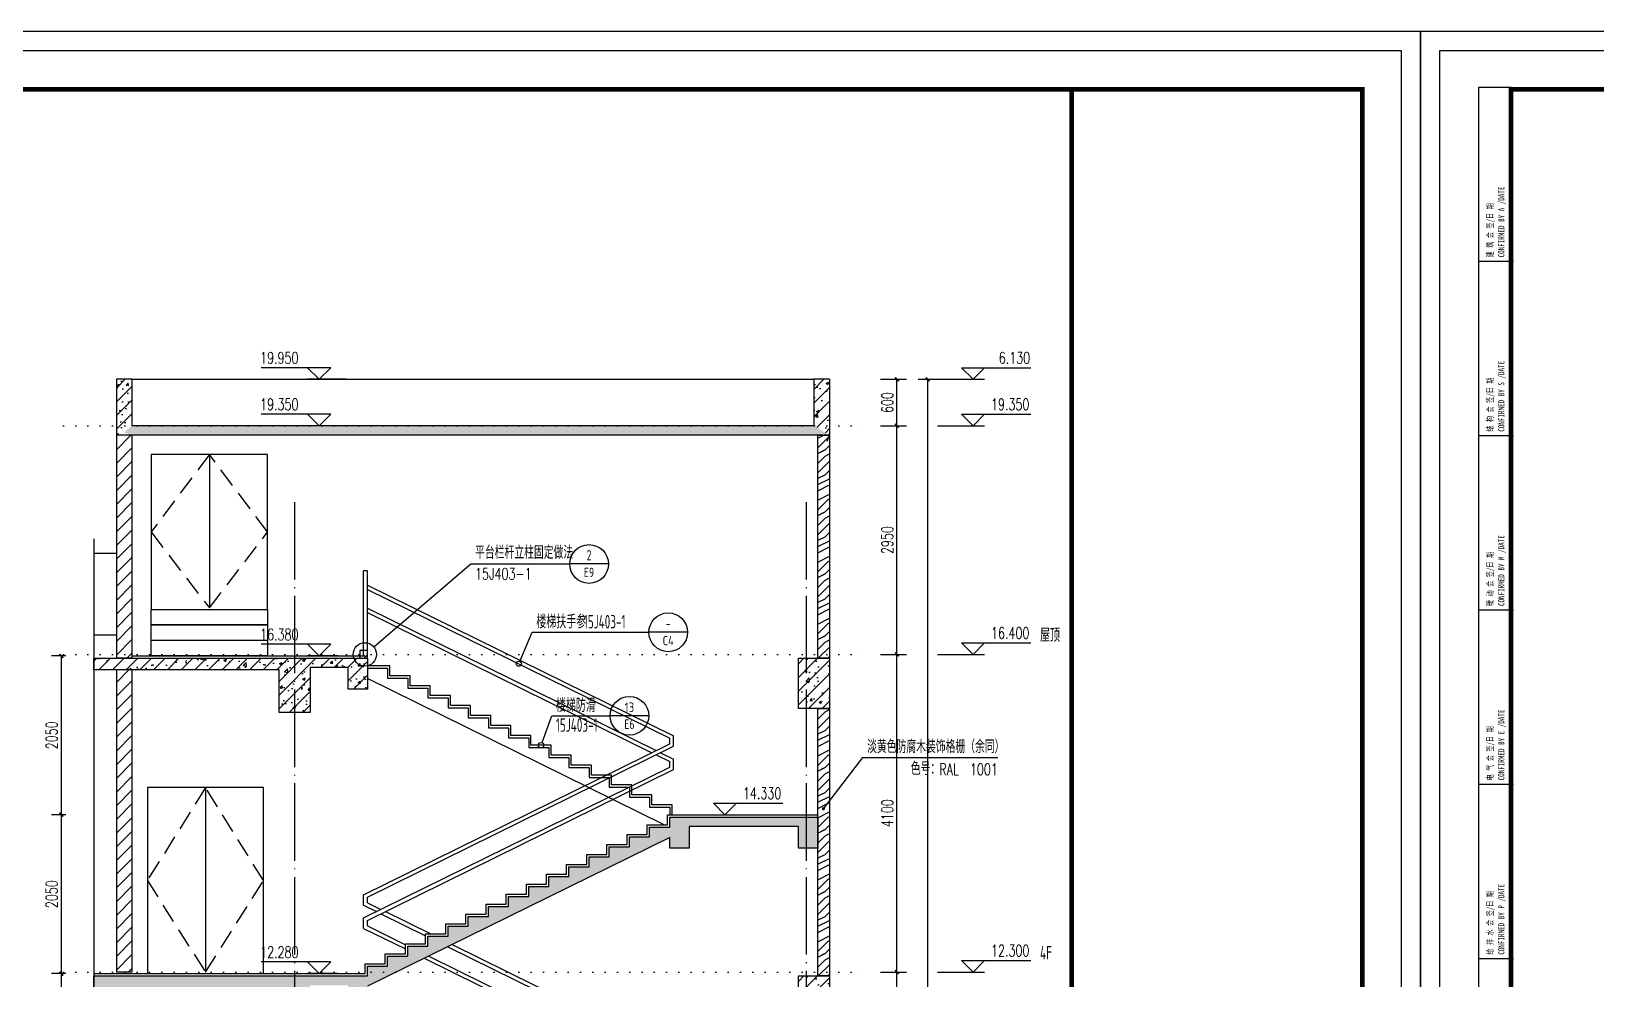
# Model space of a CAD drawing. Header units: millimetres. Extents: x -1048436 to -185795, y -983427 to 400387.
# Drawn here: x -469192 to -449007, y -670878 to -658650 of the extents above; entities that cross this region are included whole.
import ezdxf
from ezdxf.enums import TextEntityAlignment as Align

# ---------------------------------------------------------------- set-up
doc = ezdxf.new("R2010")
doc.units = ezdxf.units.MM
doc.header["$LTSCALE"] = 500
for name, pattern in [('( Dashed )', [0.75, 0.5, -0.25]), ('A-FP_05$0$pln_L5$0$Col_L4$0$PHANTOM', [63.5, 31.75, -6.35, 6.35, -6.35, 6.35, -6.35]), ('DOT2', [3.175, 0, -3.175]), ('DOTE', [2.42, 2, -0.2, 0.02, -0.2])]:
    doc.linetypes.add(name, pattern=pattern)
for name, color, linetype in [('2017_11-sheet-L2$0$C-SHET-TTLB', 11, 'Continuous'), ('C-SHET-TTLB', 11, 'Continuous'), ('DIM_LEAD', 3, 'Continuous'), ('PUB_DIM', 3, 'Continuous'), ('PUB_TEXT', 7, 'Continuous'), ('建-填充', 9, 'Continuous'), ('建-墙', 254, 'Continuous'), ('建-墙-完成面', 95, 'Continuous'), ('建-墙-混凝土墙', 6, 'Continuous'), ('建-文字', 4, 'Continuous'), ('建-楼层线', 1, 'DOT2'), ('建-楼梯-扶手栏杆', 3, 'Continuous'), ('建-符号', 13, 'Continuous'), ('建-轴线', 16, 'DOTE')]:
    doc.layers.add(name, color=color, linetype=linetype)
doc.styles.add('2017_11-sheet-L2$0$SHEET-ECADI', font='simhei.ttf', dxfattribs={"width": 0.7})
doc.styles.add('_TCH_DIM', font='SIMPLEX', dxfattribs={"bigfont": 'GBCBIG'})
doc.styles.add('_TCH_DIM_T3', font='SIMPLEX', dxfattribs={"width": 0.705882, "bigfont": 'GBCBIG'})
doc.styles.add('ECADI', font='hzs.shx', dxfattribs={"width": 0.7, "bigfont": 'hztxt.shx'})
doc.styles.add('XD2008', font='xd-hzs.shx', dxfattribs={"width": 0.7, "bigfont": 'xd-hztxt.shx'})
doc.dimstyles.new('_TCH_ARCH&&50', dxfattribs={"dimtxt": 148.75, "dimasz": 50, "dimexe": 125, "dimexo": 150, "dimgap": 50, "dimtad": 1, "dimdec": 0, "dimzin": 0, "dimdsep": 46, "dimtxsty": '_TCH_DIM_T3', "dimblk": 'ARCHTICK', "dimcen": 0.09, "dimclrt": 7, "dimazin": 2, "dimtfac": 1, "dimtdec": 0, "dimtix": 1, "dimtmove": 2, "dimatfit": 3, "dimldrblk": 'ARCHTICK', "dimfxl": 1, "dimtolj": 1, "dimtzin": 0, "dimarcsym": 0})
pattern_1 = [(45, (0, 0), (-88.388348, 88.388348), []), (50, (0, 0), (358.63009, -31.37607), [37.5, -412.5]), (355, (0, 0), (-69.37567, 376.09607), [30, -330]), (100.4514, (29.9, -2.6), (289.25469, 344.71977), [31.8701, -350.57106]), (46.1842, (0, 100), (533.62052, -82.7595), [56.25, -618.75]), (96.6356, (44.47, 93.1), (467.33135, 487.05894), [47.80514, -525.8565]), (351.1842, (0, 100), (467.33097, 487.0593), [45, -495]), (21, (50, 75), (298.45353, -201.30945), [37.5, -412.5]), (326, (50, 75), (121.65767, 362.57502), [30, -330]), (71.4514, (74.87, 58.22), (420.11131, 161.26525), [31.8701, -350.57106]), (37.5, (0, 0), (6.079928, 166.446927), [0, -326, 0, -335, 0, -331.25]), (7.5, (0, 0), (131.53477, 197.205856), [0, -191, 0, -318.5, 0, -126.25]), (327.5, (-111.5, 0), (266.911218, -11.277436), [0, -125, 0, -390, 0, -517.5]), (317.5, (-161.5, 0), (291.593085, 50.05249), [0, -162.5, 0, -259, 0, -367.5])]
pattern_2 = [(45, (0, 89.76), (-88.388383, 88.388383), [])]

# ---------------------------------------------------------------- blocks, each defined once
blk = doc.blocks.new('2017_11-sheet-L2$0$2014SHEET-L')
at = {"layer": '2017_11-sheet-L2$0$C-SHET-TTLB'}
for p, q in [((0, -45), (-9, -45)), ((0, -90), (-9, -90)), ((0, -135), (-9, -135)), ((0, -180), (-9, -180)), ((0, -225), (-9, -225))]:
    blk.add_line(p, q, dxfattribs=at)
at = {"layer": '2017_11-sheet-L2$0$C-SHET-TTLB', "style": '2017_11-sheet-L2$0$SHEET-ECADI', "width": 0.7}
for s, p in [('建 筑 会 签/日 期', (-5.24, -43.96)), ('CONFIRMED BY A /DATE', (-2.33, -43.96)), ('结 构 会 签/日 期', (-5.24, -88.96)), ('CONFIRMED BY S /DATE', (-2.33, -88.96)), ('暖 动 会 签/日 期', (-5.24, -133.96)), ('CONFIRMED BY M /DATE', (-2.33, -133.96)), ('CONFIRMED BY E /DATE', (-2.33, -178.96)), ('电 气 会 签/日 期', (-5.24, -178.96)), ('给 排 水 会 签/日 期', (-5.24, -223.96)), ('CONFIRMED BY P /DATE', (-2.33, -223.96))]:
    blk.add_text(s, height=1.6, rotation=90, dxfattribs=at).set_placement(p)
blk = doc.blocks.new('2017_11-sheet-L2', base_point=(18.4, 410))
at = {"layer": '2017_11-sheet-L2$0$C-SHET-TTLB'}
blk.add_blockref('2017_11-sheet-L2$0$2014SHEET-L', (19, 410.6), dxfattribs=at)
blk = doc.blocks.new('集团图框A1')
at = {"layer": 'C-SHET-TTLB'}
for q in [(259.85, -685.13), (268.25, -109.93)]:
    blk.add_line((259.85, -109.93), q, dxfattribs=at)
for points in [[(1095.85, -95.53), (1095.85, -699.53), (244.85, -699.53), (244.85, -95.53)], [(1090.85, -100.53), (1090.85, -694.53), (249.85, -694.53), (249.85, -100.53)]]:
    blk.add_lwpolyline(points, close=True, dxfattribs=at)
at = {"layer": 'C-SHET-TTLB', "const_width": 1.2}
blk.add_lwpolyline([(268.25, -110.53), (1080.85, -110.53), (1080.85, -684.53), (268.25, -684.53)], close=True, dxfattribs=at)
at = {"layer": 'C-SHET-TTLB'}
blk.add_lwpolyline([(1005.85, -110.53, 1.2, 1.2, 0), (1005.85, -684.53, 0.9, 0.9, 0)], format="xyseb", dxfattribs=at)
blk.add_blockref('2017_11-sheet-L2', (268.25, -110.53), dxfattribs=at)
at = {"color": 2, "style": 'ECADI', "width": 0.7}
for tag, p in [('序号1', (1009.72, -381.88)), ('记要1', (1037.92, -381.9)), ('日期1', (1073.26, -381.71)), ('序号2', (1009.72, -387.77)), ('记要2', (1037.92, -387.79)), ('日期2', (1073.26, -387.6)), ('日期3', (1073.26, -393.46)), ('序号3', (1009.72, -393.63)), ('记要3', (1037.92, -393.65)), ('序号4', (1009.72, -399.51)), ('记要4', (1037.92, -399.53)), ('日期4', (1073.26, -399.35)), ('合作设计单位', (1042.53, -542.75)), ('审定人', (1041.84, -561.74)), ('审核人', (1041.84, -571.23)), ('设计总负责人', (1041.84, -580.99)), ('专业负责人', (1041.84, -591.72)), ('校对人', (1041.84, -601.96)), ('设计人', (1041.84, -611.83)), ('建设单位上', (1044.38, -619.93)), ('建设单位中', (1044.38, -623.89)), ('建设单位下', (1044.38, -627.74)), ('项目名称上', (1044.35, -632.3)), ('项目名称中', (1044.35, -636.38)), ('项目名称下', (1044.35, -640.33)), ('子项', (1043.59, -646.93)), ('图名上', (1044.47, -653.59)), ('图名中', (1044.47, -657.5)), ('图名下', (1044.47, -661.62)), ('工程编号', (1027.1, -667.58)), ('阶段', (1063.92, -667.61)), ('比例', (1025.96, -674.19)), ('专业', (1063.72, -673.97)), ('日期', (1026.1, -680.73)), ('图别、图号', (1066.05, -680.84))]:
    blk.add_attdef(tag, text='', height=3.5, dxfattribs=at).set_placement(p, align=Align.MIDDLE)
blk = doc.blocks.new('A1')
blk.add_blockref('集团图框A1', (-609654.51, -640037.88))
blk = doc.blocks.new('_ArchTick')
at = {"color": 0, "linetype": 'ByBlock', "const_width": 0.4}
blk.add_lwpolyline([(-0.5, -0.5), (0.5, 0.5)], dxfattribs=at)
blk = doc.blocks.new('*D2227')
at = {"layer": 'Defpoints', "color": 0, "transparency": 16777216}
for p in [(-457898, -663142), (-457626, -663142), (-457898, -683092)]:
    blk.add_point(p, dxfattribs=at)
at = {"layer": 'PUB_DIM', "color": 0, "lineweight": -2, "transparency": 16777216}
for p, q in [((-457748, -663142), (-457501, -663142)), ((-457626, -683092), (-457626, -663142)), ((-457748, -683092), (-457501, -683092))]:
    blk.add_line(p, q, dxfattribs=at)
at = {"layer": 'PUB_DIM', "color": 0, "lineweight": -2, "transparency": 16777216, "xscale": 50, "yscale": 50, "zscale": 50}
for p, rotation in [((-457626, -663142), 90), ((-457626, -683092), 270)]:
    blk.add_blockref('_ArchTick', p, dxfattribs=dict(at, rotation=rotation))
at = {"layer": 'PUB_DIM', "color": 7, "transparency": 16777216, "insert": (-457750, -673117), "char_height": 148.8, "attachment_point": 5, "rotation": 90, "style": '_TCH_DIM_T3'}
blk.add_mtext('\\A1;19950', dxfattribs=at)
blk = doc.blocks.new('*D2230')
at = {"layer": 'Defpoints', "color": 0, "transparency": 16777216}
for p in [(-458385, -670792), (-458023, -670792), (-458385, -674892)]:
    blk.add_point(p, dxfattribs=at)
at = {"layer": 'PUB_DIM', "color": 0, "lineweight": -2, "transparency": 16777216}
for p, q in [((-458235, -670792), (-457898, -670792)), ((-458023, -674892), (-458023, -670792)), ((-458235, -674892), (-457898, -674892))]:
    blk.add_line(p, q, dxfattribs=at)
at = {"layer": 'PUB_DIM', "color": 0, "lineweight": -2, "transparency": 16777216, "xscale": 50, "yscale": 50, "zscale": 50}
for p, rotation in [((-458023, -670792), 90), ((-458023, -674892), 270)]:
    blk.add_blockref('_ArchTick', p, dxfattribs=dict(at, rotation=rotation))
at = {"layer": 'PUB_DIM', "color": 7, "transparency": 16777216, "insert": (-458148, -672842), "char_height": 148.8, "attachment_point": 5, "rotation": 90, "style": '_TCH_DIM_T3'}
blk.add_mtext('\\A1;4100', dxfattribs=at)
blk = doc.blocks.new('*D2231')
at = {"layer": 'Defpoints', "color": 0, "transparency": 16777216}
for p in [(-458385, -666692), (-458023, -666692), (-458385, -670792)]:
    blk.add_point(p, dxfattribs=at)
at = {"layer": 'PUB_DIM', "color": 0, "lineweight": -2, "transparency": 16777216}
for p, q in [((-458235, -666692), (-457898, -666692)), ((-458023, -670792), (-458023, -666692)), ((-458235, -670792), (-457898, -670792))]:
    blk.add_line(p, q, dxfattribs=at)
at = {"layer": 'PUB_DIM', "color": 0, "lineweight": -2, "transparency": 16777216, "xscale": 50, "yscale": 50, "zscale": 50}
for p, rotation in [((-458023, -666692), 90), ((-458023, -670792), 270)]:
    blk.add_blockref('_ArchTick', p, dxfattribs=dict(at, rotation=rotation))
at = {"layer": 'PUB_DIM', "color": 7, "transparency": 16777216, "insert": (-458148, -668742), "char_height": 148.8, "attachment_point": 5, "rotation": 90, "style": '_TCH_DIM_T3'}
blk.add_mtext('\\A1;4100', dxfattribs=at)
blk = doc.blocks.new('*D2232')
at = {"layer": 'Defpoints', "color": 0, "transparency": 16777216}
for p in [(-458385, -663742), (-458023, -663742), (-458385, -666692)]:
    blk.add_point(p, dxfattribs=at)
at = {"layer": 'PUB_DIM', "color": 0, "lineweight": -2, "transparency": 16777216}
for p, q in [((-458235, -663742), (-457898, -663742)), ((-458023, -666692), (-458023, -663742)), ((-458235, -666692), (-457898, -666692))]:
    blk.add_line(p, q, dxfattribs=at)
at = {"layer": 'PUB_DIM', "color": 0, "lineweight": -2, "transparency": 16777216, "xscale": 50, "yscale": 50, "zscale": 50}
for p, rotation in [((-458023, -663742), 90), ((-458023, -666692), 270)]:
    blk.add_blockref('_ArchTick', p, dxfattribs=dict(at, rotation=rotation))
at = {"layer": 'PUB_DIM', "color": 7, "transparency": 16777216, "insert": (-458148, -665217), "char_height": 148.8, "attachment_point": 5, "rotation": 90, "style": '_TCH_DIM_T3'}
blk.add_mtext('\\A1;2950', dxfattribs=at)
blk = doc.blocks.new('*D2233')
at = {"layer": 'Defpoints', "color": 0, "transparency": 16777216}
for p in [(-458385, -663142), (-458023, -663142), (-458385, -663742)]:
    blk.add_point(p, dxfattribs=at)
at = {"layer": 'PUB_DIM', "color": 0, "lineweight": -2, "transparency": 16777216}
for p, q in [((-458235, -663142), (-457898, -663142)), ((-458023, -663742), (-458023, -663142)), ((-458235, -663742), (-457898, -663742))]:
    blk.add_line(p, q, dxfattribs=at)
at = {"layer": 'PUB_DIM', "color": 0, "lineweight": -2, "transparency": 16777216, "xscale": 50, "yscale": 50, "zscale": 50}
for p, rotation in [((-458023, -663142), 90), ((-458023, -663742), 270)]:
    blk.add_blockref('_ArchTick', p, dxfattribs=dict(at, rotation=rotation))
at = {"layer": 'PUB_DIM', "color": 7, "transparency": 16777216, "insert": (-458148, -663442), "char_height": 148.8, "attachment_point": 5, "rotation": 90, "style": '_TCH_DIM_T3'}
blk.add_mtext('\\A1;600', dxfattribs=at)
blk = doc.blocks.new('*D2502')
at = {"layer": 'Defpoints', "color": 0, "transparency": 16777216}
for p in [(-468804, -670812), (-468595, -670812), (-468595, -672862)]:
    blk.add_point(p, dxfattribs=at)
at = {"layer": 'PUB_DIM', "color": 0, "lineweight": -2, "transparency": 16777216}
for p, q in [((-468745, -670812), (-468929, -670812)), ((-468804, -672862), (-468804, -670812)), ((-468745, -672862), (-468929, -672862))]:
    blk.add_line(p, q, dxfattribs=at)
at = {"layer": 'PUB_DIM', "color": 0, "lineweight": -2, "transparency": 16777216, "xscale": 50, "yscale": 50, "zscale": 50}
for p, rotation in [((-468804, -670812), 90), ((-468804, -672862), 270)]:
    blk.add_blockref('_ArchTick', p, dxfattribs=dict(at, rotation=rotation))
at = {"layer": 'PUB_DIM', "color": 7, "transparency": 16777216, "insert": (-468928, -671837), "char_height": 148.8, "attachment_point": 5, "rotation": 90, "style": '_TCH_DIM_T3'}
blk.add_mtext('\\A1;2050', dxfattribs=at)
blk = doc.blocks.new('*D2503')
at = {"layer": 'Defpoints', "color": 0, "transparency": 16777216}
for p in [(-468804, -668762), (-468595, -668762), (-468595, -670812)]:
    blk.add_point(p, dxfattribs=at)
at = {"layer": 'PUB_DIM', "color": 0, "lineweight": -2, "transparency": 16777216}
for p, q in [((-468745, -668762), (-468929, -668762)), ((-468804, -670812), (-468804, -668762)), ((-468745, -670812), (-468929, -670812))]:
    blk.add_line(p, q, dxfattribs=at)
at = {"layer": 'PUB_DIM', "color": 0, "lineweight": -2, "transparency": 16777216, "xscale": 50, "yscale": 50, "zscale": 50}
for p, rotation in [((-468804, -668762), 90), ((-468804, -670812), 270)]:
    blk.add_blockref('_ArchTick', p, dxfattribs=dict(at, rotation=rotation))
at = {"layer": 'PUB_DIM', "color": 7, "transparency": 16777216, "insert": (-468928, -669787), "char_height": 148.8, "attachment_point": 5, "rotation": 90, "style": '_TCH_DIM_T3'}
blk.add_mtext('\\A1;2050', dxfattribs=at)
blk = doc.blocks.new('*D2504')
at = {"layer": 'Defpoints', "color": 0, "transparency": 16777216}
for p in [(-468804, -666712), (-468595, -666712), (-468595, -668762)]:
    blk.add_point(p, dxfattribs=at)
at = {"layer": 'PUB_DIM', "color": 0, "lineweight": -2, "transparency": 16777216}
for p, q in [((-468745, -666712), (-468929, -666712)), ((-468804, -668762), (-468804, -666712)), ((-468745, -668762), (-468929, -668762))]:
    blk.add_line(p, q, dxfattribs=at)
at = {"layer": 'PUB_DIM', "color": 0, "lineweight": -2, "transparency": 16777216, "xscale": 50, "yscale": 50, "zscale": 50}
for p, rotation in [((-468804, -666712), 90), ((-468804, -668762), 270)]:
    blk.add_blockref('_ArchTick', p, dxfattribs=dict(at, rotation=rotation))
at = {"layer": 'PUB_DIM', "color": 7, "transparency": 16777216, "insert": (-468928, -667737), "char_height": 148.8, "attachment_point": 5, "rotation": 90, "style": '_TCH_DIM_T3'}
blk.add_mtext('\\A1;2050', dxfattribs=at)

msp = doc.modelspace()

# ---------------------------------------------------------------- hatches: boundary and pattern name
at = {"layer": '建-填充'}
h = msp.add_hatch(dxfattribs=at)
h.set_pattern_fill('钢筋混凝土', color=256, scale=50, style=0)
h.set_pattern_definition(pattern_1)
h.paths.add_polyline_path([(-468094.4, -663142.1), (-468094.4, -663842.1), (-467994.4, -663826.8), (-467894.4, -663742.1), (-467894.4, -663142.1)])
h = msp.add_hatch(dxfattribs=at)
h.set_pattern_fill('钢筋混凝土', color=256, scale=50, style=0)
h.set_pattern_definition(pattern_1)
h.paths.add_polyline_path([(-459094.4, -663142.1), (-459094.4, -663742.1), (-458894.4, -663862.1), (-458894.4, -663142.1)])
h = msp.add_hatch(dxfattribs=at)
h.set_pattern_fill('钢筋混凝土', color=256, scale=50, style=0)
h.set_pattern_definition(pattern_1)
h.paths.add_polyline_path([(-467994.4, -663826.8), (-468094.4, -663842.1), (-468094.4, -663862.1), (-468094.4, -663860.9), (-468094.5, -663860.9)])
h = msp.add_hatch(dxfattribs=at)
h.set_pattern_fill('普通砖', color=256, scale=50, style=0)
h.set_pattern_definition(pattern_2)
h.paths.add_polyline_path([(-468094.4, -663862.1), (-468094.4, -666742.1), (-467894.4, -666742.1), (-467894.4, -663862.1)])
h = msp.add_hatch(dxfattribs=at)
h.set_pattern_fill('钢筋混凝土', color=256, scale=50, style=0)
h.set_pattern_definition(pattern_1)
h.paths.add_polyline_path([(-458894.4, -663862.1), (-459094.4, -663742.1), (-467894.4, -663742.1), (-467994.4, -663826.8), (-467894.4, -663862.1)])
at = {"layer": '建-填充', "linetype": 'A-FP_05$0$pln_L5$0$Col_L4$0$PHANTOM'}
h = msp.add_hatch(dxfattribs=at)
h.set_pattern_fill('木纹01', color=256, scale=200)
h.set_pattern_definition([(0, (317688.8, -80054.2), (800, 800), [40, -760]), (0, (317128.8, -79974.2), (800, 800), [80, -720]), (0, (317648.8, -79934.2), (800, 800), [40, -760]), (0, (317168.8, -79854.2), (800, 800), [40, -760]), (0, (317648.8, -79814.2), (800, 800), [40, -760]), (0, (317208.8, -79774.2), (800, 800), [40, -760]), (0, (317648.8, -79734.2), (800, 800), [40, -760]), (0, (317208.8, -79654.2), (800, 800), [40, -440, 40, -280]), (0, (317208.8, -79574.2), (800, 800), [80, -400, 40, -280]), (0, (317168.8, -79454.2), (800, 800), [40, -120, 40, -320, 40, -240]), (0, (317128.8, -79374.2), (800, 800), [40, -160, 80, -520]), (0, (317648.8, -79334.2), (800, 800), [40, -760]), (0, (317128.8, -79294.2), (800, 800), [40, -200, 40, -520]), (45, (317048.8, -80054.2), (9e-14, 800), [113.1368, -1018.23405]), (45, (317728.8, -80054.2), (9e-14, 800), [226.27416, -905.0967]), (45, (317728.8, -79654.2), (9e-14, 800), [56.568, -1074.80285]), (45, (317048.8, -79574.2), (9e-14, 800), [169.7056, -961.66525]), (45, (317728.8, -79574.2), (9e-14, 800), [282.8427, -848.5281]), (45, (317728.8, -79454.2), (9e-14, 800), [169.7056, -961.66525]), (315, (317568.8, -79374.2), (800, -2e-13), [56.568, -1074.80285]), (315, (317288.8, -80014.2), (800, -2e-13), [113.1368, -1018.23405]), (315, (317328.8, -79694.2), (800, -2e-13), [113.1368, -1018.23405]), (315, (317568.8, -79854.2), (800, -2e-13), [113.1368, -1018.23405]), (315, (317528.8, -79534.2), (800, -2e-13), [113.1368, -1018.23405]), (315, (317568.8, -79454.2), (800, -2e-13), [169.7056, -961.66525]), (315, (317368.8, -79934.2), (800, -2e-13), [169.7056, -961.66525]), (315, (317488.8, -79894.2), (800, -2e-13), [169.7056, -961.66525]), (315, (317368.8, -79614.2), (800, -2e-13), [169.7056, -961.66525]), (315, (317448.8, -79574.2), (800, -2e-13), [169.7056, -961.66525]), (26.56505, (317088.8, -79894.2), (800, 3e-07), [89.4427, -1699.41166]), (26.56505, (317688.8, -79934.2), (800, 3e-07), [357.7709, -1431.0835]), (26.56505, (317688.8, -79814.2), (800, 3e-07), [357.7709, -1431.0835]), (26.56505, (317688.8, -79734.2), (800, 3e-07), [357.7712, -536, 178.888, -716.19518]), (26.56505, (317768.8, -79614.2), (800, 3e-07), [89.4427, -1699.41166]), (26.56505, (317048.8, -79334.2), (800, 3e-07), [89.4427, -1699.41166]), (26.56505, (317688.8, -79334.2), (800, 3e-07), [178.88544, -1609.96894]), (333.43495, (317488.8, -80054.2), (800, -3e-07), [178.88544, -1609.96894]), (333.43495, (317208.8, -79854.2), (800, -3e-07), [178.88544, -1609.96894]), (333.43495, (317208.8, -79974.2), (800, -3e-07), [89.4427, -1699.40894]), (333.43495, (317248.8, -79774.2), (800, -3e-07), [268.32816, -1520.5262]), (333.43495, (317408.8, -79774.2), (800, -3e-07), [178.88544, -1609.96894]), (333.43495, (317488.8, -79734.2), (800, -3e-07), [178.88544, -1609.96894]), (333.43495, (317248.8, -79654.2), (800, -3e-07), [89.4427, -1699.40894]), (333.43495, (317288.8, -79574.2), (800, -3e-07), [89.4427, -1699.40894]), (333.43495, (317608.8, -79414.2), (800, -3e-07), [89.4427, -1699.40894]), (333.43495, (317568.8, -79694.2), (800, -3e-07), [89.4427, -1699.40894]), (333.43495, (317208.8, -79454.2), (800, -3e-07), [268.32816, -1520.5262]), (333.43495, (317168.8, -79374.2), (800, -3e-07), [178.88544, -1609.96894]), (333.43495, (317608.8, -79614.2), (800, -3e-07), [89.44, -804.96, 89.44, -805.01438]), (333.43495, (317368.8, -79454.2), (800, -3e-07), [178.88544, -1609.96894]), (333.43495, (317408.8, -79374.2), (800, -3e-07), [178.88544, -1609.96894]), (333.43495, (317168.8, -79294.2), (800, -3e-07), [178.88544, -1609.96894]), (333.43495, (317408.8, -79294.2), (800, -3e-07), [178.88544, -1609.96894])])
h.paths.add_polyline_path([(-459044.4, -663862.1), (-458894.4, -663862.1), (-458894.4, -666742.1), (-459044.4, -666742.1)])
at = {"layer": '建-填充'}
h = msp.add_hatch(dxfattribs=at)
h.set_pattern_fill('钢筋混凝土', color=256, scale=50, style=0)
h.set_pattern_definition(pattern_1)
h.paths.add_polyline_path([(-458894.4, -663862.1), (-458894.4, -663842.1), (-458952.7, -663845.9), (-458927.6, -663937.5), (-458921.4, -663939.7)])
h = msp.add_hatch(dxfattribs=at)
h.set_pattern_fill('钢筋混凝土', color=256, scale=50, style=0)
h.set_pattern_definition([(45, (130025.23, 5431.56), (-88.388348, 88.388348), []), (50, (130025.23, 5431.56), (358.63009, -31.37607), [37.5, -412.5]), (355, (130025.23, 5431.56), (-69.37567, 376.09607), [30, -330]), (100.4514, (130055.12, 5428.95), (289.25469, 344.71977), [31.8701, -350.57106]), (46.1842, (130025.23, 5531.56), (533.62052, -82.7595), [56.25, -618.75]), (96.6356, (130069.7, 5524.66), (467.33135, 487.05894), [47.80514, -525.8565]), (351.1842, (130025.23, 5531.56), (467.33097, 487.0593), [45, -495]), (21, (130075.23, 5506.56), (298.45353, -201.30945), [37.5, -412.5]), (326, (130075.23, 5506.56), (121.65767, 362.57502), [30, -330]), (71.4514, (130100.1, 5489.8), (420.11131, 161.26525), [31.8701, -350.57106]), (37.5, (130025.23, 5431.56), (6.079928, 166.446927), [0, -326, 0, -335, 0, -331.25]), (7.5, (130025.23, 5431.56), (131.53477, 197.205856), [0, -191, 0, -318.5, 0, -126.25]), (327.5, (129913.73, 5431.56), (266.911218, -11.277436), [0, -125, 0, -390, 0, -517.5]), (317.5, (129863.73, 5431.56), (291.593085, 50.05249), [0, -162.5, 0, -259, 0, -367.5])])
h.paths.add_polyline_path([(-464854.4, -666742.1), (-464854.4, -666642.1), (-464954.4, -666642.1), (-464954.4, -666742.1)])
h = msp.add_hatch(dxfattribs=at)
h.set_pattern_fill('钢筋混凝土', color=256, scale=50, style=0)
h.set_pattern_definition([(45, (-154098.02, 719834.13), (-88.388348, 88.388348), []), (50, (-154098.02, 719834.13), (358.63009, -31.37607), [37.5, -412.5]), (355, (-154098.02, 719834.13), (-69.37567, 376.09607), [30, -330]), (100.4514, (-154068.14, 719831.5), (289.25469, 344.71977), [31.870095, -350.57106]), (46.1842, (-154098.02, 719934.13), (533.62052, -82.75951), [56.25, -618.75]), (96.6356, (-154053.56, 719927.23), (467.33135, 487.05894), [47.80514, -525.8565]), (351.1842, (-154098, 719934.1), (467.33097, 487.0593), [45, -495]), (21, (-154048.02, 719909.13), (298.453526, -201.309445), [37.5, -412.5]), (326, (-154048.02, 719909.13), (121.65767, 362.57502), [30, -330]), (71.4514, (-154023.15, 719892.35), (420.111314, 161.26525), [31.870095, -350.57106]), (37.5, (-154098.02, 719834.13), (6.079928, 166.446927), [0, -326, 0, -335, 0, -331.25]), (7.5, (-154098.02, 719834.13), (131.534769, 197.205856), [0, -191, 0, -318.5, 0, -126.25]), (327.5, (-154209.52, 719834.13), (266.911218, -11.277436), [0, -125, 0, -390, 0, -517.5]), (317.5, (-154259.52, 719834.13), (291.593085, 50.05249), [0, -162.5, 0, -259, 0, -367.5])])
h.paths.add_polyline_path([(-464854.4, -666742.1), (-464854.4, -667142.1), (-465104.4, -667142.1), (-465104.4, -666862.1), (-465594.4, -666862.1), (-465594.4, -667442.1), (-465994.4, -667442.1), (-465994.4, -666892.1), (-468384.7, -666892.1), (-468384.7, -666742.1)])
h = msp.add_hatch(dxfattribs=at)
h.set_pattern_fill('普通砖', color=256, scale=50, style=0)
h.set_pattern_definition(pattern_2)
h.paths.add_polyline_path([(-468094.4, -666892.1), (-468094.4, -670792.1), (-467894.4, -670792.1), (-467894.4, -666892.1)])
h = msp.add_hatch(dxfattribs=at)
h.set_pattern_fill('钢筋混凝土', color=256, scale=50, style=0)
h.set_pattern_definition([(45, (-154098.02, 728034.13), (-88.388348, 88.388348), []), (50, (-154098.02, 728034.13), (358.63009, -31.37607), [37.5, -412.5]), (355, (-154098.02, 728034.13), (-69.37567, 376.09607), [30, -330]), (100.4514, (-154068.14, 728031.5), (289.25469, 344.71977), [31.870095, -350.57106]), (46.1842, (-154098.02, 728134.13), (533.62052, -82.75951), [56.25, -618.75]), (96.6356, (-154053.56, 728127.23), (467.33135, 487.05894), [47.80514, -525.8565]), (351.1842, (-154098, 728134.1), (467.33097, 487.0593), [45, -495]), (21, (-154048.02, 728109.13), (298.453526, -201.309445), [37.5, -412.5]), (326, (-154048.02, 728109.13), (121.65767, 362.57502), [30, -330]), (71.4514, (-154023.15, 728092.35), (420.111314, 161.26525), [31.870095, -350.57106]), (37.5, (-154098.02, 728034.13), (6.079928, 166.446927), [0, -326, 0, -335, 0, -331.25]), (7.5, (-154098.02, 728034.13), (131.534769, 197.205856), [0, -191, 0, -318.5, 0, -126.25]), (327.5, (-154209.52, 728034.13), (266.911218, -11.277436), [0, -125, 0, -390, 0, -517.5]), (317.5, (-154259.52, 728034.13), (291.593085, 50.05249), [0, -162.5, 0, -259, 0, -367.5])])
h.paths.add_polyline_path([(-458894.4, -666742.1), (-458894.4, -667392.1), (-459294.4, -667392.1), (-459294.4, -666742.1)])
at = {"layer": '建-填充', "linetype": 'A-FP_05$0$pln_L5$0$Col_L4$0$PHANTOM'}
h = msp.add_hatch(dxfattribs=at)
h.set_pattern_fill('木纹01', color=256, scale=200)
h.set_pattern_definition([(0, (317688.8, -84154.2), (800, 800), [40, -760]), (0, (317128.8, -84074.2), (800, 800), [80, -720]), (0, (317648.8, -84034.2), (800, 800), [40, -760]), (0, (317168.8, -83954.2), (800, 800), [40, -760]), (0, (317648.8, -83914.2), (800, 800), [40, -760]), (0, (317208.8, -83874.2), (800, 800), [40, -760]), (0, (317648.8, -83834.2), (800, 800), [40, -760]), (0, (317208.8, -83754.2), (800, 800), [40, -440, 40, -280]), (0, (317208.8, -83674.2), (800, 800), [80, -400, 40, -280]), (0, (317168.8, -83554.2), (800, 800), [40, -120, 40, -320, 40, -240]), (0, (317128.8, -83474.2), (800, 800), [40, -160, 80, -520]), (0, (317648.8, -83434.2), (800, 800), [40, -760]), (0, (317128.8, -83394.2), (800, 800), [40, -200, 40, -520]), (45, (317048.8, -84154.2), (9e-14, 800), [113.1368, -1018.23405]), (45, (317728.8, -84154.2), (9e-14, 800), [226.27416, -905.0967]), (45, (317728.8, -83754.2), (9e-14, 800), [56.568, -1074.80285]), (45, (317048.8, -83674.2), (9e-14, 800), [169.7056, -961.66525]), (45, (317728.8, -83674.2), (9e-14, 800), [282.8427, -848.5281]), (45, (317728.8, -83554.2), (9e-14, 800), [169.7056, -961.66525]), (315, (317568.8, -83474.2), (800, -2e-13), [56.568, -1074.80285]), (315, (317288.8, -84114.2), (800, -2e-13), [113.1368, -1018.23405]), (315, (317328.8, -83794.2), (800, -2e-13), [113.1368, -1018.23405]), (315, (317568.8, -83954.2), (800, -2e-13), [113.1368, -1018.23405]), (315, (317528.8, -83634.2), (800, -2e-13), [113.1368, -1018.23405]), (315, (317568.8, -83554.2), (800, -2e-13), [169.7056, -961.66525]), (315, (317368.8, -84034.2), (800, -2e-13), [169.7056, -961.66525]), (315, (317488.8, -83994.2), (800, -2e-13), [169.7056, -961.66525]), (315, (317368.8, -83714.2), (800, -2e-13), [169.7056, -961.66525]), (315, (317448.8, -83674.2), (800, -2e-13), [169.7056, -961.66525]), (26.56505, (317088.8, -83994.2), (800, 3e-07), [89.4427, -1699.41166]), (26.56505, (317688.8, -84034.2), (800, 3e-07), [357.7709, -1431.0835]), (26.56505, (317688.8, -83914.2), (800, 3e-07), [357.7709, -1431.0835]), (26.56505, (317688.8, -83834.2), (800, 3e-07), [357.7712, -536, 178.888, -716.19518]), (26.56505, (317768.8, -83714.2), (800, 3e-07), [89.4427, -1699.41166]), (26.56505, (317048.8, -83434.2), (800, 3e-07), [89.4427, -1699.41166]), (26.56505, (317688.8, -83434.2), (800, 3e-07), [178.88544, -1609.96894]), (333.43495, (317488.8, -84154.2), (800, -3e-07), [178.88544, -1609.96894]), (333.43495, (317208.8, -83954.2), (800, -3e-07), [178.88544, -1609.96894]), (333.43495, (317208.8, -84074.2), (800, -3e-07), [89.4427, -1699.40894]), (333.43495, (317248.8, -83874.2), (800, -3e-07), [268.32816, -1520.5262]), (333.43495, (317408.8, -83874.2), (800, -3e-07), [178.88544, -1609.96894]), (333.43495, (317488.8, -83834.2), (800, -3e-07), [178.88544, -1609.96894]), (333.43495, (317248.8, -83754.2), (800, -3e-07), [89.4427, -1699.40894]), (333.43495, (317288.8, -83674.2), (800, -3e-07), [89.4427, -1699.40894]), (333.43495, (317608.8, -83514.2), (800, -3e-07), [89.4427, -1699.40894]), (333.43495, (317568.8, -83794.2), (800, -3e-07), [89.4427, -1699.40894]), (333.43495, (317208.8, -83554.2), (800, -3e-07), [268.32816, -1520.5262]), (333.43495, (317168.8, -83474.2), (800, -3e-07), [178.88544, -1609.96894]), (333.43495, (317608.8, -83714.2), (800, -3e-07), [89.44, -804.96, 89.44, -805.01438]), (333.43495, (317368.8, -83554.2), (800, -3e-07), [178.88544, -1609.96894]), (333.43495, (317408.8, -83474.2), (800, -3e-07), [178.88544, -1609.96894]), (333.43495, (317168.8, -83394.2), (800, -3e-07), [178.88544, -1609.96894]), (333.43495, (317408.8, -83394.2), (800, -3e-07), [178.88544, -1609.96894])])
h.paths.add_polyline_path([(-459044.4, -667392.1), (-458894.4, -667392.1), (-458894.4, -670842.1), (-459044.4, -670842.1)])
at = {"layer": '建-填充'}
h = msp.add_hatch(dxfattribs=at)
h.set_pattern_fill('钢筋混凝土', color=256, scale=50, style=0)
h.set_pattern_definition([(45, (-154357.95, 723934.13), (-88.388348, 88.388348), []), (50, (-154357.95, 723934.13), (358.63009, -31.37607), [37.5, -412.5]), (355, (-154357.95, 723934.13), (-69.37567, 376.09607), [30, -330]), (100.4514, (-154328.07, 723931.5), (289.25469, 344.71977), [31.870095, -350.57106]), (46.1842, (-154357.95, 724034.13), (533.62052, -82.75951), [56.25, -618.75]), (96.6356, (-154313.5, 724027.23), (467.33135, 487.05894), [47.80514, -525.8565]), (351.1842, (-154357.95, 724034.1), (467.33097, 487.0593), [45, -495]), (21, (-154307.95, 724009.13), (298.453526, -201.309445), [37.5, -412.5]), (326, (-154307.95, 724009.13), (121.65767, 362.57502), [30, -330]), (71.4514, (-154283.08, 723992.35), (420.111314, 161.26525), [31.870095, -350.57106]), (37.5, (-154357.95, 723934.13), (6.079928, 166.446927), [0, -326, 0, -335, 0, -331.25]), (7.5, (-154357.95, 723934.13), (131.534769, 197.205856), [0, -191, 0, -318.5, 0, -126.25]), (327.5, (-154469.45, 723934.13), (266.911218, -11.277436), [0, -125, 0, -390, 0, -517.5]), (317.5, (-154519.45, 723934.13), (291.593085, 50.05249), [0, -162.5, 0, -259, 0, -367.5])])
h.paths.add_polyline_path([(-468384.7, -670992.1), (-468384.7, -670842.1), (-464854.4, -670842.1), (-464854.4, -670714), (-464594.4, -670714), (-464594.4, -670585.8), (-464334.4, -670585.8), (-464334.4, -670457.7), (-464074.4, -670457.7), (-464074.4, -670329.6), (-463814.4, -670329.6), (-463814.4, -670201.5), (-463554.4, -670201.5), (-463554.4, -670073.3), (-463294.4, -670073.3), (-463294.4, -669945.2), (-463034.4, -669945.2), (-463034.4, -669817.1), (-462774.4, -669817.1), (-462774.4, -669689), (-462514.4, -669689), (-462514.4, -669560.8), (-462254.4, -669560.8), (-462254.4, -669432.7), (-461994.4, -669432.7), (-461994.4, -669304.6), (-461734.4, -669304.6), (-461734.4, -669176.5), (-461474.4, -669176.5), (-461474.4, -669048.3), (-461214.4, -669048.3), (-461214.4, -668920.2), (-460954.4, -668920.2), (-460954.4, -668792.1), (-459044.4, -668792.1), (-459044.4, -669192.1), (-459294.4, -669192.1), (-459294.4, -668912.1), (-460704.4, -668912.1), (-460704.4, -669192.1), (-460954.4, -669192.1), (-460954.4, -669054), (-464854.4, -670975.9), (-464854.4, -671242.1), (-465104.4, -671242.1), (-465104.4, -670962.1), (-465594.4, -670962.1), (-465594.4, -671542.1), (-465994.4, -671542.1), (-465994.4, -670992.1)])
h = msp.add_hatch(dxfattribs=at)
h.set_pattern_fill('钢筋混凝土', color=256, scale=50, style=0)
h.set_pattern_definition([(45, (-154098.02, 723934.13), (-88.388348, 88.388348), []), (50, (-154098.02, 723934.13), (358.63009, -31.37607), [37.5, -412.5]), (355, (-154098.02, 723934.13), (-69.37567, 376.09607), [30, -330]), (100.4514, (-154068.14, 723931.5), (289.25469, 344.71977), [31.870095, -350.57106]), (46.1842, (-154098.02, 724034.13), (533.62052, -82.75951), [56.25, -618.75]), (96.6356, (-154053.56, 724027.23), (467.33135, 487.05894), [47.80514, -525.8565]), (351.1842, (-154098, 724034.1), (467.33097, 487.0593), [45, -495]), (21, (-154048.02, 724009.13), (298.453526, -201.309445), [37.5, -412.5]), (326, (-154048.02, 724009.13), (121.65767, 362.57502), [30, -330]), (71.4514, (-154023.15, 723992.35), (420.111314, 161.26525), [31.870095, -350.57106]), (37.5, (-154098.02, 723934.13), (6.079928, 166.446927), [0, -326, 0, -335, 0, -331.25]), (7.5, (-154098.02, 723934.13), (131.534769, 197.205856), [0, -191, 0, -318.5, 0, -126.25]), (327.5, (-154209.52, 723934.13), (266.911218, -11.277436), [0, -125, 0, -390, 0, -517.5]), (317.5, (-154259.52, 723934.13), (291.593085, 50.05249), [0, -162.5, 0, -259, 0, -367.5])])
h.paths.add_polyline_path([(-458894.4, -670842.1), (-458894.4, -671492.1), (-459294.4, -671492.1), (-459294.4, -670842.1)])

# ---------------------------------------------------------------- linework, layer by layer
for p, q in [((-467894.4, -663142.1), (-459094.4, -663142.1)), ((-458894.4, -663862.1), (-458894.4, -685564)), ((-466144.4, -664112.1), (-467644.4, -664112.1)), ((-467644.4, -664112.1), (-467644.4, -666112.1)), ((-466894.4, -664112.1), (-466894.4, -666092.1)), ((-466144.4, -666112.1), (-466144.4, -664112.1)), ((-468094.4, -665392.1), (-468384.7, -665392.1)), ((-459044.4, -670842.1), (-459044.4, -667392.1)), ((-458894.4, -667392.1), (-458894.4, -679342.1)), ((-466194.4, -668412.1), (-467694.4, -668412.1)), ((-467694.4, -668412.1), (-467694.4, -670812.1)), ((-466944.4, -668412.1), (-466944.4, -670792.1)), ((-466194.4, -670812.1), (-466194.4, -668412.1)), ((-467694.4, -670812.1), (-466194.4, -670812.1))]:
    msp.add_line(p, q)
at = {"linetype": '( Dashed )'}
for p, q in [((-466894.4, -664112.1), (-467644.4, -665112.1)), ((-466144.4, -665112.1), (-466894.4, -664112.1)), ((-467644.4, -665112.1), (-466894.4, -666092.1)), ((-466894.4, -666092.1), (-466144.4, -665112.1)), ((-466944.4, -668412.1), (-467694.4, -669612.1)), ((-466194.4, -669612.1), (-466944.4, -668412.1)), ((-467694.4, -669612.1), (-466944.4, -670792.1)), ((-466944.4, -670792.1), (-466194.4, -669612.1))]:
    msp.add_line(p, q, dxfattribs=at)
for points in [[(-459044.4, -663862.1), (-458894.4, -663862.1), (-458894.4, -666742.1), (-459044.4, -666742.1)], [(-467644.4, -666112.1), (-466144.4, -666112.1), (-466144.4, -666712.1), (-467644.4, -666712.1)], [(-467644.4, -666112.1), (-466144.4, -666112.1), (-466144.4, -666312.1), (-467644.4, -666312.1)], [(-467644.4, -666312.1), (-466144.4, -666312.1), (-466144.4, -666512.1), (-467644.4, -666512.1)], [(-459044.4, -667392.1), (-458894.4, -667392.1), (-458894.4, -670842.1), (-459044.4, -670842.1)]]:
    msp.add_lwpolyline(points, close=True)
at = {"layer": 'DIM_LEAD'}
for p, q in [((-458971.7, -668684), (-458463.9, -668022.3)), ((-458463.9, -668022.3), (-456723.2, -668022.3))]:
    msp.add_line(p, q, dxfattribs=at)
at = {"layer": 'DIM_LEAD', "const_width": 20}
msp.add_lwpolyline([(-458977.8, -668691.9, 1), (-458965.6, -668676.1, 1)], format="xyb", close=True, dxfattribs=at)
at = {"layer": '建-墙'}
for p, q in [((-468094.4, -663862.1), (-468094.4, -666742.1)), ((-467894.4, -663862.1), (-468094.4, -663862.1)), ((-467894.4, -663862.1), (-467894.4, -666742.1)), ((-467894.4, -666742.1), (-468094.4, -666742.1)), ((-468094.4, -666892.1), (-468094.4, -670792.1)), ((-467894.4, -666892.1), (-468094.4, -666892.1)), ((-467894.4, -666892.1), (-467894.4, -670792.1)), ((-467894.4, -670792.1), (-468094.4, -670792.1))]:
    msp.add_line(p, q, dxfattribs=at)
at = {"layer": '建-墙-完成面'}
msp.add_line((-468094.4, -666442.1), (-468384.7, -666442.1), dxfattribs=at)
for points in [[(-467894.4, -666712.1), (-464884.4, -666712.1), (-464884.4, -666712.1)], [(-460924.4, -668762.1), (-460924.4, -668762.1), (-460924.4, -668634), (-461184.4, -668634), (-461184.4, -668505.8), (-461444.4, -668505.8), (-461444.4, -668377.7), (-461704.4, -668377.7), (-461704.4, -668249.6), (-461964.4, -668249.6), (-461964.4, -668121.5), (-462224.4, -668121.5), (-462224.4, -667993.3), (-462484.4, -667993.3), (-462484.4, -667865.2), (-462744.4, -667865.2), (-462744.4, -667737.1), (-463004.4, -667737.1), (-463004.4, -667609), (-463264.4, -667609), (-463264.4, -667480.8), (-463524.4, -667480.8), (-463524.4, -667352.7), (-463784.4, -667352.7), (-463784.4, -667224.6), (-464044.4, -667224.6), (-464044.4, -667096.5), (-464304.4, -667096.5), (-464304.4, -666968.3), (-464564.4, -666968.3), (-464564.4, -666840.2), (-464854.4, -666840.2)], [(-468384.7, -670812.1), (-464884.4, -670812.1), (-464884.4, -670684), (-464624.4, -670684), (-464624.4, -670555.8), (-464364.4, -670555.8), (-464364.4, -670427.7), (-464104.4, -670427.7), (-464104.4, -670299.6), (-463844.4, -670299.6), (-463844.4, -670171.5), (-463584.4, -670171.5), (-463584.4, -670043.3), (-463324.4, -670043.3), (-463324.4, -669915.2), (-463064.4, -669915.2), (-463064.4, -669787.1), (-462804.4, -669787.1), (-462804.4, -669659), (-462544.4, -669659), (-462544.4, -669530.8), (-462284.4, -669530.8), (-462284.4, -669402.7), (-462024.4, -669402.7), (-462024.4, -669274.6), (-461764.4, -669274.6), (-461764.4, -669146.5), (-461504.4, -669146.5), (-461504.4, -669018.3), (-461244.4, -669018.3), (-461244.4, -668890.2), (-460984.4, -668890.2), (-460984.4, -668762.1), (-459044.4, -668762.1)]]:
    msp.add_lwpolyline(points, dxfattribs=at)
at = {"layer": '建-墙-混凝土墙'}
for p, q in [((-468094.4, -663142.1), (-468094.4, -663842.1)), ((-467894.4, -663142.1), (-468094.4, -663142.1)), ((-467894.4, -663142.1), (-467894.4, -663742.1)), ((-459094.4, -663142.1), (-459094.4, -663742.1)), ((-458894.4, -663142.1), (-459094.4, -663142.1)), ((-458894.4, -663142.1), (-458894.4, -663862.1)), ((-468094.5, -663860.9), (-468094.4, -663860.9)), ((-468094.4, -663842.1), (-468094.4, -663862.1)), ((-468094.4, -663860.9), (-468094.4, -663862.1)), ((-459094.4, -663742.1), (-467894.4, -663742.1)), ((-458894.4, -663862.1), (-467894.4, -663862.1)), ((-458921.4, -663939.7), (-458894.4, -663862.1)), ((-458894.4, -663862.1), (-458894.4, -663842.1)), ((-458921.4, -663939.7), (-458927.6, -663937.5))]:
    msp.add_line(p, q, dxfattribs=at)
for points in [[(-464854.4, -666742.1), (-464854.4, -666642.1), (-464954.4, -666642.1), (-464954.4, -666742.1), (-464854.4, -666742.1)], [(-458894.4, -666742.1), (-458894.4, -667392.1), (-459294.4, -667392.1), (-459294.4, -666742.1)], [(-458894.4, -670842.1), (-458894.4, -671492.1), (-459294.4, -671492.1), (-459294.4, -670842.1)]]:
    msp.add_lwpolyline(points, close=True, dxfattribs=at)
for points in [[(-464854.4, -666742.1), (-464854.4, -667142.1), (-465104.4, -667142.1), (-465104.4, -666862.1), (-465594.4, -666862.1), (-465594.4, -667442.1), (-465994.4, -667442.1), (-465994.4, -666892.1), (-468384.7, -666892.1), (-468384.7, -666742.1), (-464854.4, -666742.1)], [(-464854.4, -666870.2), (-464594.4, -666870.2), (-464594.4, -666998.3), (-464334.4, -666998.3), (-464334.4, -667126.5), (-464074.4, -667126.5), (-464074.4, -667254.6), (-463814.4, -667254.6), (-463814.4, -667382.7), (-463554.4, -667382.7), (-463554.4, -667510.8), (-463294.4, -667510.8), (-463294.4, -667639), (-463034.4, -667639), (-463034.4, -667767.1), (-462774.4, -667767.1), (-462774.4, -667895.2), (-462514.4, -667895.2), (-462514.4, -668023.3), (-462254.4, -668023.3), (-462254.4, -668151.5), (-461994.4, -668151.5), (-461994.4, -668279.6), (-461734.4, -668279.6), (-461734.4, -668407.7), (-461474.4, -668407.7), (-461474.4, -668535.8), (-461214.4, -668535.8), (-461214.4, -668664), (-460954.4, -668664), (-460954.4, -668762.1)], [(-461026.8, -668890.2), (-464854.4, -667004)], [(-468384.7, -670992.1), (-468384.7, -670842.1), (-464854.4, -670842.1), (-464854.4, -670714), (-464594.4, -670714), (-464594.4, -670585.8), (-464334.4, -670585.8), (-464334.4, -670457.7), (-464074.4, -670457.7), (-464074.4, -670329.6), (-463814.4, -670329.6), (-463814.4, -670201.5), (-463554.4, -670201.5), (-463554.4, -670073.3), (-463294.4, -670073.3), (-463294.4, -669945.2), (-463034.4, -669945.2), (-463034.4, -669817.1), (-462774.4, -669817.1), (-462774.4, -669689), (-462514.4, -669689), (-462514.4, -669560.8), (-462254.4, -669560.8), (-462254.4, -669432.7), (-461994.4, -669432.7), (-461994.4, -669304.6), (-461734.4, -669304.6), (-461734.4, -669176.5), (-461474.4, -669176.5), (-461474.4, -669048.3), (-461214.4, -669048.3), (-461214.4, -668920.2), (-460954.4, -668920.2), (-460954.4, -668792.1), (-459044.4, -668792.1), (-459044.4, -669192.1), (-459294.4, -669192.1), (-459294.4, -668912.1), (-460704.4, -668912.1), (-460704.4, -669192.1), (-460954.4, -669192.1), (-460954.4, -669054), (-464854.4, -670975.9)]]:
    msp.add_lwpolyline(points, dxfattribs=at)
at = {"layer": '建-楼层线', "ltscale": 0.1}
for p, q in [((-468778, -663742.1), (-458384.8, -663742.1)), ((-468778, -666692.1), (-458384.8, -666692.1)), ((-468778, -670792.1), (-458384.8, -670792.1))]:
    msp.add_line(p, q, dxfattribs=at)
at = {"layer": '建-楼梯-扶手栏杆'}
for p, q in [((-464904.4, -666712.1), (-464904.4, -665612.1)), ((-464854.4, -665612.1), (-464904.4, -665612.1)), ((-464854.4, -666742.1), (-464854.4, -665612.1)), ((-464854.4, -665797.3), (-464854.4, -665724.9)), ((-464854.4, -665797.3), (-460904.4, -667743.8)), ((-464854.4, -665853.1), (-460954.4, -667774.9)), ((-464854.4, -666097.3), (-464854.4, -666024.9)), ((-464854.4, -666097.3), (-461128.8, -667933.2)), ((-464854.4, -666153.1), (-461185.4, -667961.1)), ((-464904.4, -669793.8), (-460954.4, -667847.3)), ((-464854.4, -669824.9), (-460904.4, -667878.4)), ((-460954.4, -667847.3), (-460954.4, -667774.9)), ((-460904.4, -667878.4), (-460904.4, -667743.8)), ((-461128.8, -667989), (-460954.4, -668074.9)), ((-461072.2, -667961.1), (-460904.4, -668043.8)), ((-460954.4, -668147.3), (-460954.4, -668074.9)), ((-460904.4, -668178.4), (-460904.4, -668043.8)), ((-464904.4, -670093.8), (-460954.4, -668147.3)), ((-464854.4, -670124.9), (-460904.4, -668178.4)), ((-464904.4, -669928.4), (-464904.4, -669793.8)), ((-464904.4, -669928.4), (-464736.6, -670011.1)), ((-464854.4, -669897.3), (-464854.4, -669824.9)), ((-464854.4, -669897.3), (-464680, -669983.2)), ((-464904.4, -670228.4), (-464904.4, -670093.8)), ((-464854.4, -670197.3), (-464854.4, -670124.9)), ((-464680, -670039), (-464104.4, -670322.6)), ((-464623.5, -670011.1), (-464038.1, -670299.6)), ((-464904.4, -670228.4), (-464364.4, -670494.5)), ((-464854.4, -670197.3), (-464364.4, -670438.8)), ((-463816.6, -670464.5), (-460954.4, -671874.9)), ((-463760.1, -670436.6), (-460904.4, -671843.8)), ((-464121, -670614.5), (-461185.4, -672061.1)), ((-464064.5, -670586.6), (-461128.8, -672033.2))]:
    msp.add_line(p, q, dxfattribs=at)
at = {"layer": '建-符号'}
for p, q in [((-465327.1, -662992.1), (-466224.1, -662992.1)), ((-465477.1, -663142.1), (-465627.1, -662992.1)), ((-465477.1, -663142.1), (-465327.1, -662992.1)), ((-457041, -663142.1), (-457191, -662992.1)), ((-457191, -662992.1), (-456294, -662992.1)), ((-457041, -663142.1), (-456891, -662992.1)), ((-465127.1, -663142.1), (-465627.1, -663142.1)), ((-457501, -663142.1), (-456891, -663142.1)), ((-465327.1, -663592.1), (-466224.1, -663592.1)), ((-465477.1, -663742.1), (-465627.1, -663592.1)), ((-465477.1, -663742.1), (-465327.1, -663592.1)), ((-457041, -663742.1), (-457191, -663592.1)), ((-457191, -663592.1), (-456294, -663592.1)), ((-457041, -663742.1), (-456891, -663592.1)), ((-465127.1, -663742.1), (-465627.1, -663742.1)), ((-457501, -663742.1), (-456891, -663742.1)), ((-464773.5, -666594.4), (-463518.6, -665525.5)), ((-463518.6, -665525.5), (-462244.8, -665525.5)), ((-461744.8, -665525.5), (-462244.8, -665525.5)), ((-462888.8, -666782.4), (-462727.9, -666407.1)), ((-462727.9, -666407.1), (-461223.8, -666407.1)), ((-460723.8, -666407.1), (-461223.8, -666407.1)), ((-465327.1, -666562.1), (-466224.1, -666562.1)), ((-465477.1, -666712.1), (-465627.1, -666562.1)), ((-465477.1, -666712.1), (-465327.1, -666562.1)), ((-457501, -666692.1), (-456891, -666692.1)), ((-457041, -666692.1), (-457191, -666542.1)), ((-457191, -666542.1), (-456294, -666542.1)), ((-457041, -666692.1), (-456891, -666542.1)), ((-465237.8, -666712.1), (-465627.1, -666712.1)), ((-462602.1, -667831.4), (-462475.6, -667484.3)), ((-462475.6, -667484.3), (-461724.3, -667484.3)), ((-461224.3, -667484.3), (-461724.3, -667484.3)), ((-460241.5, -668762.1), (-460391.5, -668612.1)), ((-460391.5, -668612.1), (-459494.5, -668612.1)), ((-460241.5, -668762.1), (-460091.5, -668612.1)), ((-460701.5, -668762.1), (-460091.5, -668762.1)), ((-465327.1, -670662.1), (-466224.1, -670662.1)), ((-465477.1, -670812.1), (-465627.1, -670662.1)), ((-465477.1, -670812.1), (-465327.1, -670662.1)), ((-457041, -670792.1), (-457191, -670642.1)), ((-457191, -670642.1), (-456294, -670642.1)), ((-457041, -670792.1), (-456891, -670642.1)), ((-465237.8, -670812.1), (-465627.1, -670812.1)), ((-457501, -670792.1), (-456891, -670792.1))]:
    msp.add_line(p, q, dxfattribs=at)
msp.add_lwpolyline([(-468384.7, -665202.3), (-468384.7, -674742.2), (-468279.7, -674780.5), (-468489.7, -674817.5), (-468384.7, -674854.7), (-468384.7, -684394.7)], dxfattribs=at)
for centre, radius in [((-461994.8, -665525.5), 250), ((-460973.8, -666407.1), 250), ((-464888.3, -666692.1), 150.7), ((-462901.7, -666812.5), 32.8), ((-461474.3, -667484.3), 250), ((-462614.4, -667865.2), 36)]:
    msp.add_circle(centre, radius, dxfattribs=at)
at = {"layer": '建-轴线'}
for p, q in [((-465794.4, -664726.3), (-465794.4, -684963.5)), ((-459194.4, -664726.3), (-459194.4, -684963.5))]:
    msp.add_line(p, q, dxfattribs=at)

# ---------------------------------------------------------------- block references
at = {"xscale": 50, "yscale": 50, "zscale": 50}
for p in [(29976664, 31348020.2), (30019214, 31348020.2)]:
    msp.add_blockref('A1', p, dxfattribs=at)

# ---------------------------------------------------------------- texts
at = {"layer": 'PUB_TEXT', "style": '_TCH_DIM'}
for s, height, p in [('淡黄色防腐木装饰格栅（余同）', 168.794, (-458407.8, -667966.1)), ('色号：', 168.79, (-457844.3, -668249.8))]:
    msp.add_text(s, height=height, dxfattribs=at).set_placement(p)
at = {"layer": 'PUB_TEXT', "style": '_TCH_DIM', "width": 0.705882}
for s, p in [('RAL', (-457475.7, -668249.8)), ('1001', (-457080.7, -668249.8))]:
    msp.add_text(s, height=148.75, dxfattribs=at).set_placement(p)
at = {"layer": '建-文字'}
for s, height, style, width, p in [('19.950', 148.75, '_TCH_DIM', 0.705882, (-466239.1, -662939.6)), ('6.130', 148.75, '_TCH_DIM', 0.705882, (-456709, -662939.6)), ('19.350', 148.75, '_TCH_DIM', 0.705882, (-466239.1, -663539.6)), ('19.350', 148.75, '_TCH_DIM', 0.705882, (-456809, -663539.6)), ('15J403-1', 148.75, '_TCH_DIM', 0.705882, (-463466.1, -665726.7)), ('楼梯扶手参', 175, 'XD2008', 0.7, (-462675.4, -666357.4)), ('15J403-1', 175, 'XD2008', 0.7, (-462062.9, -666357.4)), ('16.380', 148.75, '_TCH_DIM', 0.705882, (-466239.1, -666509.6)), ('16.400', 148.75, '_TCH_DIM', 0.705882, (-456809, -666489.6)), ('屋顶', 175, 'XD2008', 0.7, (-456176.5, -666530.8)), ('楼梯防滑', 175, 'XD2008', 0.7, (-462423.1, -667436)), ('15J403-1', 175, 'XD2008', 0.7, (-462423.1, -667691.6)), ('14.330', 148.75, '_TCH_DIM', 0.705882, (-460009.5, -668559.6)), ('12.280', 148.75, '_TCH_DIM', 0.705882, (-466239.1, -670609.6)), ('12.300', 148.75, '_TCH_DIM', 0.705882, (-456809, -670589.6)), ('4F', 175, 'XD2008', 0.7, (-456176.5, -670630.8))]:
    msp.add_text(s, height=height, dxfattribs=dict(at, style=style, width=width)).set_placement(p)
at = {"layer": '建-文字', "style": '_TCH_DIM'}
msp.add_text('平台栏杆立柱固定做法', height=168.79, dxfattribs=at).set_placement((-463466.1, -665460))
at = {"layer": '建-文字', "style": 'XD2008'}
for s, height, width, p, p2 in [('2', 133.4, 1.238095, (-462025.9, -665479.6), (-461963.7, -665479.6)), ('E9', 122.7, 1.238095, (-462060.3, -665695.6), (-461929.4, -665695.6)), ('C4', 119.71, 1.238095, (-461045.6, -666574.8), (-460901.9, -666574.8)), ('-', 133.4, 0.962963, (-461004.9, -666361.3), (-460942.6, -666361.3)), ('13', 124.14, 1.238095, (-461536.3, -667437.1), (-461412.2, -667437.1)), ('E6', 122.7, 1.238095, (-461539.7, -667654.5), (-461408.8, -667654.5))]:
    msp.add_text(s, height=height, dxfattribs=dict(at, width=width)).set_placement(p, p2, align=Align.FIT)

# ---------------------------------------------------------------- dimensions: what is measured, and where the dimension line sits
at = {"layer": 'PUB_DIM'}
for p1, p2, distance, picture, middle in [((-458384.8, -663742.1), (-458384.8, -663142.1), -361.5, '*D2233', (-458147.7, -663442.1)), ((-457898.3, -683092.1), (-457898.3, -663142.1), -272.3, '*D2227', (-457750.4, -673117.1)), ((-458384.8, -666692.1), (-458384.8, -663742.1), -361.5, '*D2232', (-458147.7, -665217.1)), ((-468595.1, -668762.1), (-468595.1, -666712.1), 208.5, '*D2504', (-468927.9, -667737.1)), ((-458384.8, -670792.1), (-458384.8, -666692.1), -361.5, '*D2231', (-458147.7, -668742.1)), ((-468595.1, -670812.1), (-468595.1, -668762.1), 208.5, '*D2503', (-468927.9, -669787.1)), ((-468595.1, -672862.1), (-468595.1, -670812.1), 208.5, '*D2502', (-468927.9, -671837.1)), ((-458384.8, -674892.1), (-458384.8, -670792.1), -361.5, '*D2230', (-458147.7, -672842.1))]:
    dim = msp.add_aligned_dim(p1=p1, p2=p2, distance=distance, dimstyle='_TCH_ARCH&&50', dxfattribs=at)
    dim.commit()
    dim.dimension.update_dxf_attribs({"geometry": picture, "text_midpoint": middle})

doc.saveas('drawing.dxf')
